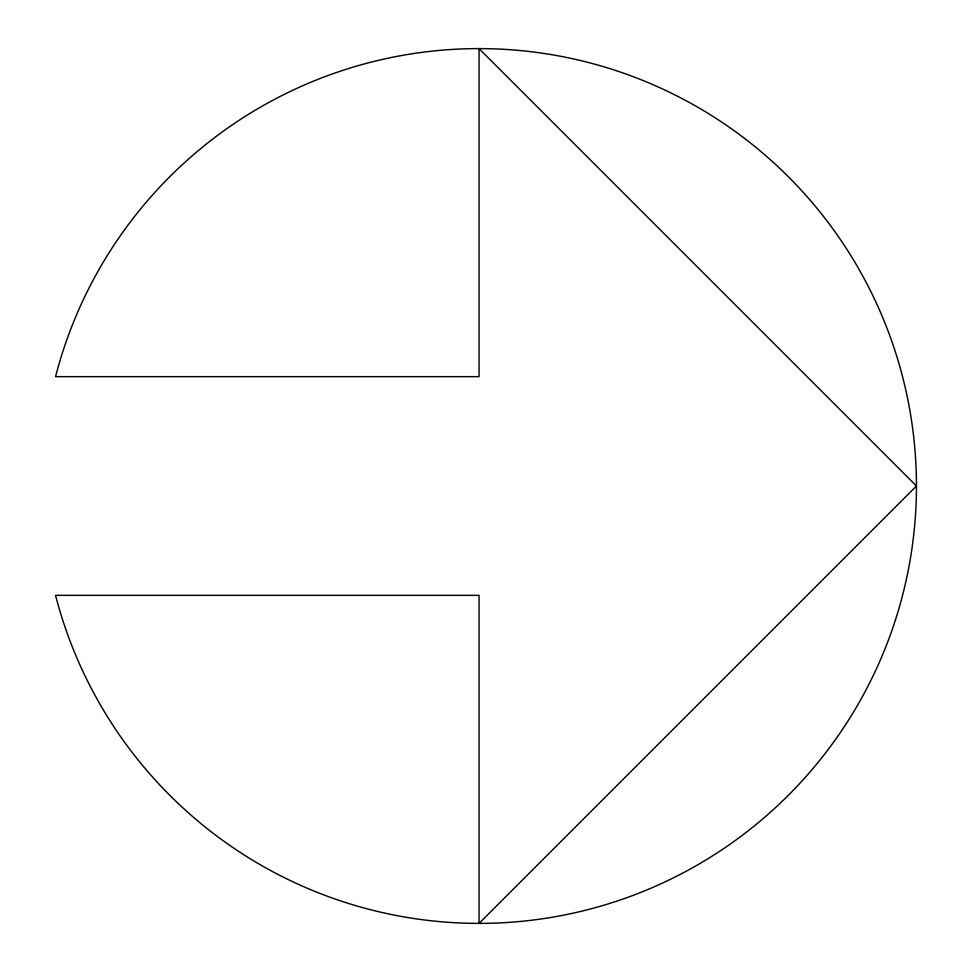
<?xml version="1.0" encoding="UTF-8"?>
<svg xmlns="http://www.w3.org/2000/svg" width="972" height="972" viewBox="0 0 972 972"><rect width="100%" height="100%" fill="white"/><g stroke="black" fill="none" stroke-linecap="round" stroke-linejoin="round"><path stroke-width="1.46" d="M916.45 486L479.05 923.4L479.05 595.35L55.55 595.35A437.4 437.4 0 0 0 728.842 845.057A437.4 437.4 0 0 0 728.842 126.943A437.4 437.4 0 0 0 55.55 376.65L479.05 376.65L479.05 48.6L916.45 486"/></g></svg>
